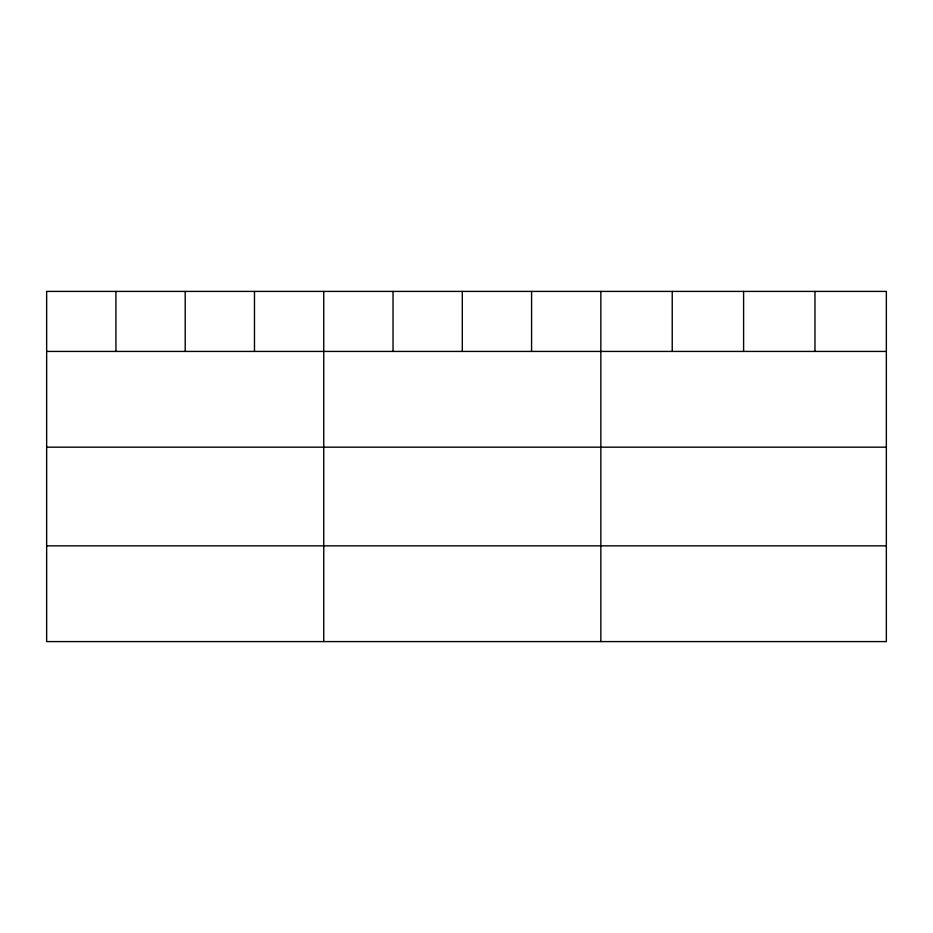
<?xml version="1.0" encoding="UTF-8"?>
<svg xmlns="http://www.w3.org/2000/svg" width="933" height="933" viewBox="0 0 933 933"><rect width="100%" height="100%" fill="white"/><g stroke="black" fill="none" stroke-linecap="round" stroke-linejoin="round"><path stroke-width="1.4" d="M886.35 351.426L886.35 641.589L46.65 641.589L46.65 291.411L886.35 291.411L886.35 351.426L46.65 351.426M46.65 447.175L886.35 447.175M46.65 545.84L886.35 545.84M814.975 291.411L814.975 351.426M743.601 291.411L743.601 351.426M672.226 291.411L672.226 351.426M600.852 291.411L600.852 641.589M531.577 291.411L531.577 351.426M462.301 291.411L462.301 351.426M393.026 291.411L393.026 351.426M323.751 291.411L323.751 641.589M254.476 291.411L254.476 351.426M185.201 291.411L185.201 351.426M115.925 291.411L115.925 351.426"/></g></svg>
